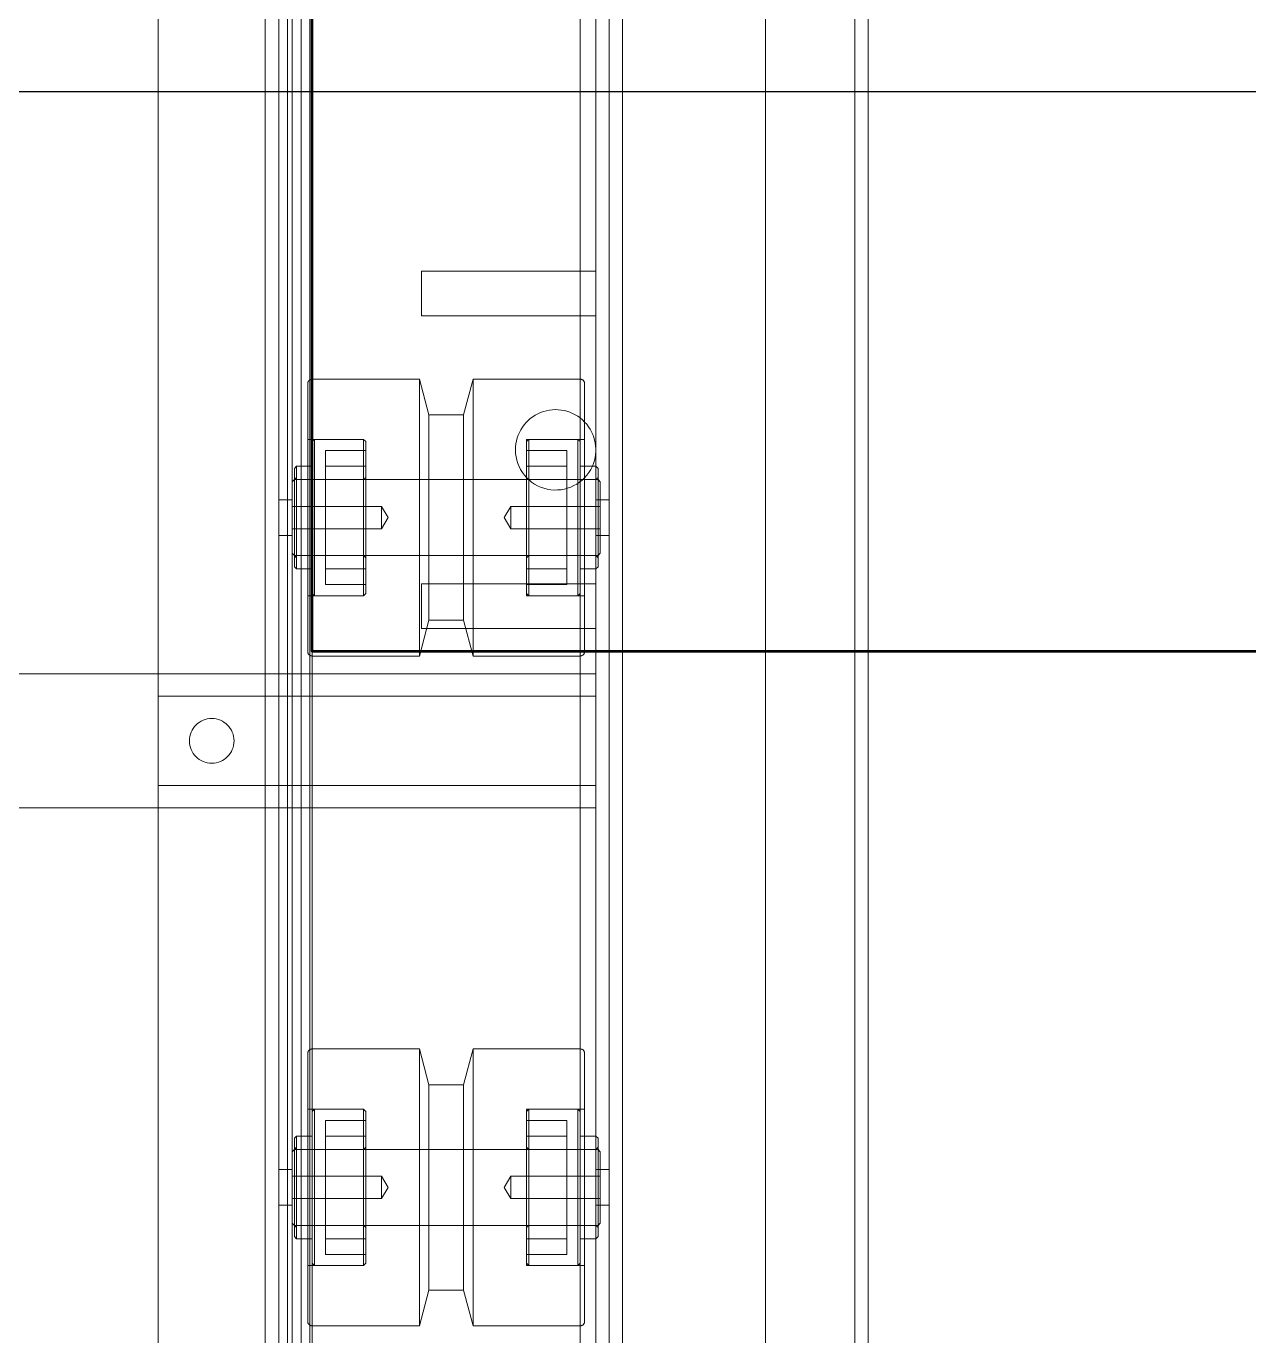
# Model space of a CAD drawing. Extents: x 539033 to 804858, y 468425 to 1263560.
# Drawn here: x 744578.7 to 744852.4, y 511020.8 to 511314.1 of the extents above; entities that cross this region are included whole.
import ezdxf

# ---------------------------------------------------------------- set-up
doc = ezdxf.new("R2010")
doc.units = 0
doc.header["$LTSCALE"] = 1000
doc.header["$MEASUREMENT"] = 0
doc.linetypes.add('ACAD_ISO02W100', pattern=[15, 12, -3])
doc.layers.get('0').update_dxf_attribs({"linetype": 'CONTINUOUS'})
doc.layers.add('5剖面线层', color=2, linetype='CONTINUOUS')
doc.layers.add('摄像头', color=7, linetype='CONTINUOUS')
doc.layers.add('虚线', color=6, linetype='ACAD_ISO02W100', lineweight=18)

# ---------------------------------------------------------------- blocks, each defined once
blk = doc.blocks.new('A$C54714A9A')
at = {"layer": '摄像头', "color": 0, "lineweight": 25, "ltscale": 100}
blk.add_line((1015.35, 2510.62), (1015.35, 180.35), dxfattribs=at)
at = {"layer": '虚线', "color": 0, "linetype": 'ACAD_ISO02W100', "lineweight": 15}
for p, q in [((1178, 1533.76), (10, 1533.76)), ((1025, 1530.76), (10, 1530.76)), ((1175, 1530.76), (10, 1530.76)), ((1155, 1510.76), (10, 1510.76)), ((917, 1478.76), (116, 1478.76)), ((116, 1478.76), (1067, 1478.76)), ((1052, 1475.76), (126, 1475.76)), ((766, 1475.76), (766, 1472.76)), ((774, 1472.76), (774, 1475.76)), ((916, 1475.76), (916, 1472.76)), ((924, 1472.76), (924, 1475.76)), ((1052, 1472.76), (126, 1472.76)), ((759, 1473.26), (758.5, 1472.76)), ((758.5, 1472.76), (758.5, 1470.26)), ((759, 1473.26), (781, 1473.26)), ((761, 1473.26), (761.5, 1472.76)), ((762, 1473.76), (761.5, 1473.26)), ((761.5, 1473.26), (761.5, 1405.26)), ((761.5, 1472.76), (761.5, 1457.76)), ((778, 1473.76), (762, 1473.76)), ((767.5, 1473.76), (767.5, 1453.76)), ((772.5, 1453.76), (772.5, 1473.76)), ((778.5, 1473.26), (778, 1473.76)), ((778.5, 1472.76), (779, 1473.26)), ((778.5, 1405.26), (778.5, 1473.26)), ((778.5, 1457.76), (778.5, 1472.76)), ((781.5, 1472.76), (781, 1473.26)), ((781.5, 1470.26), (781.5, 1472.76)), ((855, 1472.76), (855, 1469.26)), ((860, 1472.76), (860, 1469.26)), ((880, 1472.76), (880, 1469.26)), ((885, 1472.76), (885, 1469.26)), ((895.17, 1470.26), (895.17, 1472.76)), ((905.17, 1470.26), (905.17, 1472.76)), ((909, 1473.26), (908.5, 1472.76)), ((908.5, 1472.76), (908.5, 1470.26)), ((909, 1473.26), (931, 1473.26)), ((911, 1473.26), (911.5, 1472.76)), ((912, 1473.76), (911.5, 1473.26)), ((911.5, 1473.26), (911.5, 1405.26)), ((911.5, 1472.76), (911.5, 1457.76)), ((928, 1473.76), (912, 1473.76)), ((917.5, 1473.76), (917.5, 1453.76)), ((922.5, 1453.76), (922.5, 1473.76)), ((928.5, 1473.26), (928, 1473.76)), ((928.5, 1472.76), (929, 1473.26)), ((928.5, 1405.26), (928.5, 1473.26)), ((928.5, 1457.76), (928.5, 1472.76)), ((931.5, 1472.76), (931, 1473.26)), ((931.5, 1470.26), (931.5, 1472.76)), ((965.17, 1469.26), (965.17, 1472.76)), ((975.17, 1469.26), (975.17, 1472.76)), ((740, 1470.26), (800, 1470.26)), ((752.5, 1470.26), (752.5, 1457.26)), ((758.5, 1470.26), (758.5, 1469.26)), ((781.5, 1469.26), (781.5, 1470.26)), ((787.5, 1457.26), (787.5, 1470.26)), ((890, 1470.26), (950, 1470.26)), ((895.17, 1433.76), (895.17, 1470.26)), ((902.5, 1470.26), (902.5, 1457.26)), ((905.17, 1433.76), (905.17, 1470.26)), ((908.5, 1470.26), (908.5, 1469.26)), ((931.5, 1469.26), (931.5, 1470.26)), ((937.5, 1457.26), (937.5, 1470.26)), ((45, 1469.26), (1044.63, 1469.26)), ((739, 1469.26), (739, 1445.26)), ((753, 1469.26), (752.5, 1468.76)), ((752.5, 1468.76), (787.5, 1468.76)), ((752.5, 1468.76), (752.5, 1457.76)), ((787.5, 1468.76), (787, 1469.26)), ((787.5, 1457.76), (787.5, 1468.76)), ((801, 1445.26), (801, 1469.26)), ((855, 1469.26), (855, 1409.26)), ((860, 1469.26), (860, 1409.26)), ((880, 1469.26), (880, 1409.26)), ((885, 1469.26), (885, 1409.26)), ((889, 1469.26), (889, 1445.26)), ((903, 1469.26), (902.5, 1468.76)), ((902.5, 1468.76), (937.5, 1468.76)), ((902.5, 1468.76), (902.5, 1457.76)), ((937.5, 1468.76), (937, 1469.26)), ((937.5, 1457.76), (937.5, 1468.76)), ((951, 1445.26), (951, 1469.26)), ((965.17, 1433.76), (965.17, 1469.26)), ((975.17, 1433.76), (975.17, 1469.26)), ((755, 1466.26), (785, 1466.26)), ((755, 1466.26), (755, 1457.26)), ((758.5, 1466.26), (758.5, 1457.26)), ((781.5, 1457.26), (781.5, 1466.26)), ((785, 1457.26), (785, 1466.26)), ((905, 1466.26), (935, 1466.26)), ((905, 1466.26), (905, 1457.26)), ((908.5, 1466.26), (908.5, 1457.26)), ((931.5, 1457.26), (931.5, 1466.26)), ((935, 1457.26), (935, 1466.26)), ((752.5, 1457.76), (787.5, 1457.76)), ((752.5, 1457.76), (753, 1457.26)), ((761.5, 1457.76), (761, 1457.26)), ((779, 1457.26), (778.5, 1457.76)), ((787, 1457.26), (787.5, 1457.76)), ((902.5, 1457.76), (937.5, 1457.76)), ((902.5, 1457.76), (903, 1457.26)), ((911.5, 1457.76), (911, 1457.26)), ((929, 1457.26), (928.5, 1457.76)), ((937, 1457.26), (937.5, 1457.76)), ((752.5, 1457.26), (787.5, 1457.26)), ((761.5, 1457.26), (761.5, 1421.26)), ((778.5, 1421.26), (778.5, 1457.26)), ((902.5, 1457.26), (937.5, 1457.26)), ((911.5, 1457.26), (911.5, 1421.26)), ((928.5, 1421.26), (928.5, 1457.26)), ((767.5, 1453.76), (768.2, 1453.76)), ((767.5, 1453.76), (770, 1452.25)), ((768.2, 1453.76), (772.5, 1453.76)), ((770, 1452.25), (772.5, 1453.76)), ((917.5, 1453.76), (918.2, 1453.76)), ((917.5, 1453.76), (920, 1452.25)), ((918.2, 1453.76), (922.5, 1453.76)), ((920, 1452.25), (922.5, 1453.76)), ((739, 1445.26), (801, 1445.26)), ((739, 1445.26), (747, 1443.16)), ((747, 1443.16), (793, 1443.16)), ((747, 1443.16), (747, 1435.36)), ((793, 1443.16), (801, 1445.26)), ((793, 1435.36), (793, 1443.16)), ((889, 1445.26), (951, 1445.26)), ((889, 1445.26), (897, 1443.16)), ((897, 1443.16), (943, 1443.16)), ((897, 1443.16), (897, 1435.36)), ((943, 1443.16), (951, 1445.26)), ((943, 1435.36), (943, 1443.16)), ((747, 1435.36), (739, 1433.26)), ((747, 1435.36), (793, 1435.36)), ((801, 1433.26), (793, 1435.36)), ((897, 1435.36), (889, 1433.26)), ((897, 1435.36), (943, 1435.36)), ((951, 1433.26), (943, 1435.36)), ((739, 1433.26), (801, 1433.26)), ((739, 1433.26), (739, 1409.26)), ((801, 1409.26), (801, 1433.26)), ((889, 1433.26), (951, 1433.26)), ((889, 1433.26), (889, 1409.26)), ((905.17, 1433.76), (895.17, 1433.76)), ((951, 1409.26), (951, 1433.26)), ((975.17, 1433.76), (965.17, 1433.76)), ((770, 1426.26), (767.5, 1424.76)), ((772.5, 1424.76), (770, 1426.26)), ((920, 1426.26), (917.5, 1424.76)), ((922.5, 1424.76), (920, 1426.26)), ((772.5, 1424.76), (767.5, 1424.76)), ((767.5, 1424.76), (767.5, 1404.76)), ((772.5, 1404.76), (772.5, 1424.76)), ((922.5, 1424.76), (917.5, 1424.76)), ((917.5, 1424.76), (917.5, 1404.76)), ((922.5, 1404.76), (922.5, 1424.76)), ((753, 1421.26), (752.5, 1420.76)), ((753, 1421.26), (752.5, 1420.76)), ((787.5, 1420.76), (752.5, 1420.76)), ((752.5, 1420.76), (752.5, 1409.76)), ((752.5, 1420.76), (752.5, 1408.26)), ((787, 1421.26), (753, 1421.26)), ((755, 1421.26), (755, 1412.26)), ((758.5, 1421.26), (758.5, 1412.26)), ((761, 1421.26), (761.5, 1420.76)), ((761.5, 1420.76), (761.5, 1405.76)), ((778.5, 1420.76), (779, 1421.26)), ((778.5, 1405.76), (778.5, 1420.76)), ((781.5, 1412.26), (781.5, 1421.26)), ((785, 1412.26), (785, 1421.26)), ((787.5, 1420.76), (787, 1421.26)), ((787.5, 1420.76), (787, 1421.26)), ((787.5, 1409.76), (787.5, 1420.76)), ((787.5, 1408.26), (787.5, 1420.76)), ((903, 1421.26), (902.5, 1420.76)), ((903, 1421.26), (902.5, 1420.76)), ((937.5, 1420.76), (902.5, 1420.76)), ((902.5, 1420.76), (902.5, 1409.76)), ((902.5, 1420.76), (902.5, 1408.26)), ((937, 1421.26), (903, 1421.26)), ((905, 1421.26), (905, 1412.26)), ((908.5, 1421.26), (908.5, 1412.26)), ((911, 1421.26), (911.5, 1420.76)), ((911.5, 1420.76), (911.5, 1405.76)), ((928.5, 1420.76), (929, 1421.26)), ((928.5, 1405.76), (928.5, 1420.76)), ((931.5, 1412.26), (931.5, 1421.26)), ((935, 1412.26), (935, 1421.26)), ((937.5, 1420.76), (937, 1421.26)), ((937.5, 1420.76), (937, 1421.26)), ((937.5, 1409.76), (937.5, 1420.76)), ((937.5, 1408.26), (937.5, 1420.76)), ((785, 1412.26), (755, 1412.26)), ((935, 1412.26), (905, 1412.26)), ((45, 1409.26), (925, 1409.26)), ((974, 1408.76), (116, 1408.76)), ((800.87, 1408.76), (739.13, 1408.76)), ((740, 1408.26), (800, 1408.26)), ((787.5, 1409.76), (752.5, 1409.76)), ((752.5, 1409.76), (753, 1409.26)), ((758.5, 1409.26), (758.5, 1408.26)), ((758.5, 1408.26), (758.5, 1405.76)), ((781.5, 1408.26), (781.5, 1409.26)), ((781.5, 1405.76), (781.5, 1408.26)), ((787, 1409.26), (787.5, 1409.76)), ((855, 1409.26), (855, 1404.76)), ((885, 1408.76), (855, 1408.76)), ((860, 1409.26), (860, 1404.76)), ((880, 1409.26), (880, 1404.76)), ((885, 1409.26), (885, 1404.76)), ((889.13, 1408.76), (885, 1408.76)), ((950.87, 1408.76), (889.13, 1408.76)), ((890, 1408.26), (950, 1408.26)), ((937.5, 1409.76), (902.5, 1409.76)), ((902.5, 1409.76), (903, 1409.26)), ((908.5, 1409.26), (908.5, 1408.26)), ((908.5, 1408.26), (908.5, 1405.76)), ((931.5, 1408.26), (931.5, 1409.26)), ((931.5, 1405.76), (931.5, 1408.26)), ((937, 1409.26), (937.5, 1409.76)), ((1044.5, 1408.76), (950.87, 1408.76)), ((1067, 1406.76), (116, 1406.76)), ((758.5, 1405.76), (759, 1405.26)), ((781.5, 1405.76), (758.5, 1405.76)), ((781, 1405.26), (759, 1405.26)), ((761.5, 1405.76), (761, 1405.26)), ((761.5, 1405.26), (762, 1404.76)), ((778, 1404.76), (778.5, 1405.26)), ((779, 1405.26), (778.5, 1405.76)), ((781, 1405.26), (781.5, 1405.76)), ((908.5, 1405.76), (909, 1405.26)), ((931.5, 1405.76), (908.5, 1405.76)), ((931, 1405.26), (909, 1405.26)), ((911.5, 1405.76), (911, 1405.26)), ((911.5, 1405.26), (912, 1404.76)), ((928, 1404.76), (928.5, 1405.26)), ((929, 1405.26), (928.5, 1405.76)), ((931, 1405.26), (931.5, 1405.76)), ((1052, 1404.76), (72.97, 1404.76)), ((1052, 1403.76), (116, 1403.76)), ((766, 1404.76), (766, 1401.76)), ((774, 1401.76), (774, 1404.76)), ((855, 1404.76), (855, 1374.76)), ((860, 1404.76), (860, 1374.76)), ((880, 1404.76), (880, 1374.76)), ((885, 1404.76), (885, 1374.76)), ((916, 1404.76), (916, 1401.76)), ((924, 1401.76), (924, 1404.76)), ((1052, 1401.76), (72.97, 1401.76)), ((64, 1398.76), (1067, 1398.76)), ((917, 1398.76), (124, 1398.76)), ((1124, 1374.76), (64, 1374.76)), ((855, 1374.76), (855, 1122.76)), ((885, 1374.76), (885, 1122.76))]:
    blk.add_line(p, q, dxfattribs=at)
blk.add_circle((870, 1386.76), 5, dxfattribs=at)
for centre, radius, start, end in [((935.17, 1463.76), 9, 46.2383, 114.072), ((740, 1469.26), 1, 90, 180), ((800, 1469.26), 1, 0, 90), ((890, 1469.26), 1, 90, 180), ((935.17, 1463.76), 9, 114.072, 270), ((935.17, 1463.76), 9, 270, 46.2383), ((950, 1469.26), 1, 0, 90), ((740, 1409.26), 1, 180, 270), ((800, 1409.26), 1, 270, 0), ((890, 1409.26), 1, 180, 270), ((950, 1409.26), 1, 270, 0)]:
    blk.add_arc(centre, radius, start, end, dxfattribs=at)

msp = doc.modelspace()

# ---------------------------------------------------------------- linework, layer by layer
at = {"layer": '5剖面线层', "color": 5, "lineweight": 53, "ltscale": 100, "elevation": 0}
msp.add_lwpolyline([(744642.71, 512933.76), (746241.56, 512933.76), (746241.56, 511174.01), (744642.71, 511174.01)], close=True, dxfattribs=at)

# ---------------------------------------------------------------- block references
at = {"xscale": -1, "rotation": 270}
msp.add_blockref('A$C54714A9A', (743233.45, 510284.02), dxfattribs=at)

doc.saveas('drawing.dxf')
